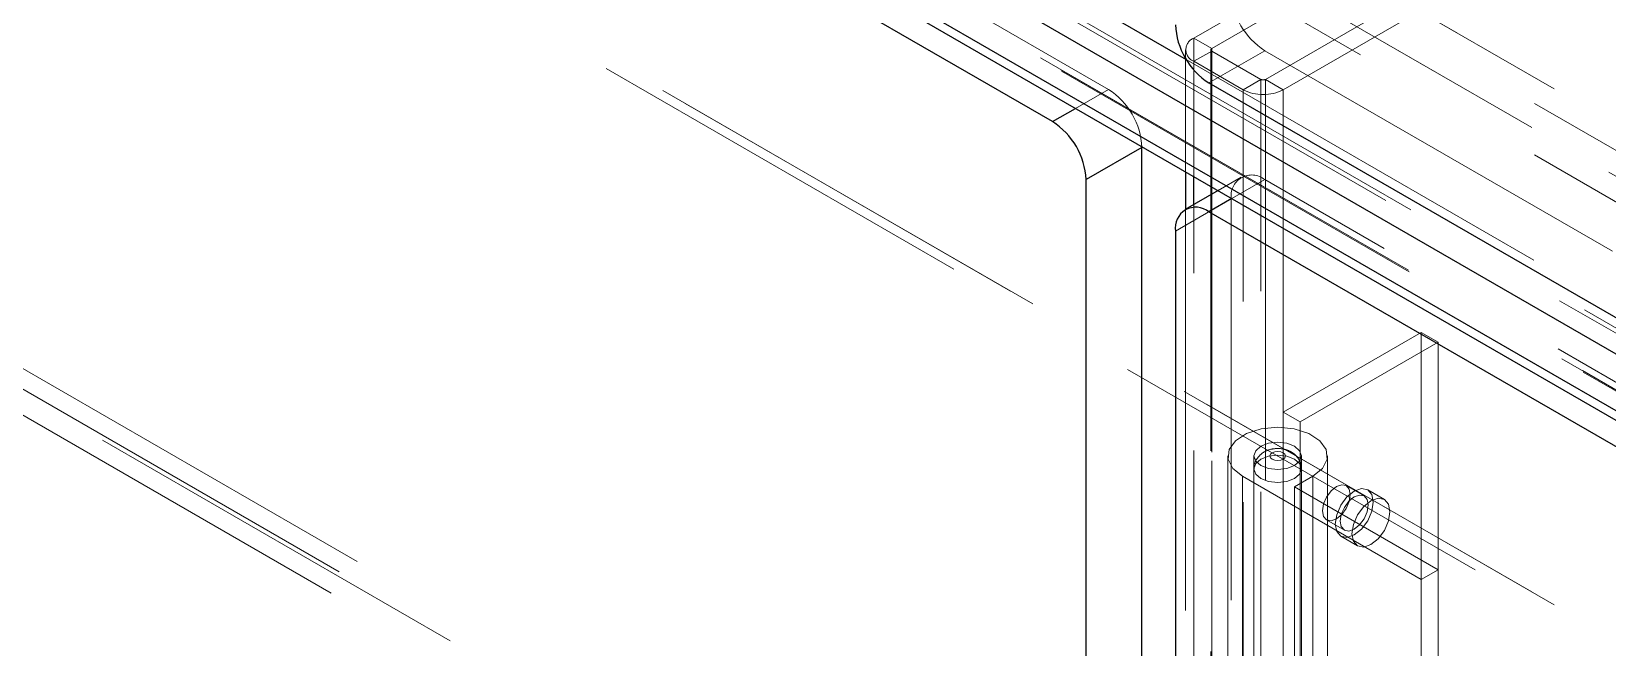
# Model space of a CAD drawing. Header units: millimetres. Extents: x 108 to 5832, y 144 to 4056.
# Drawn here: x 4600.6 to 4700.3, y 2812.5 to 2851.5 of the extents above; entities that cross this region are included whole.
import ezdxf

# ---------------------------------------------------------------- set-up
doc = ezdxf.new("R2010")
doc.units = ezdxf.units.MM
doc.header["$LTSCALE"] = 20
doc.linetypes.add('HIDDEN', pattern=[1.905, 1.27, -0.635])

msp = doc.modelspace()

# ---------------------------------------------------------------- linework, layer by layer
at = {"color": 1, "linetype": 'HIDDEN', "lineweight": 18}
for p, q in [((5290.904, 2505.011), (4110.036, 3186.712)), ((5289.49, 2502.562), (4108.622, 3184.263)), ((5317.774, 2489.495), (4136.906, 3171.195)), ((5316.36, 2487.045), (4135.492, 3168.746)), ((5289.49, 2473.166), (4108.622, 3154.867)), ((4109.036, 3153.951), (5289.904, 2472.251)), ((5290.904, 2472.35), (4110.036, 3154.05)), ((5344.644, 2472.35), (4180.747, 3144.254)), ((5344.644, 2469.084), (4180.747, 3140.987)), ((5281.146, 2436.999), (4116.966, 3109.067)), ((5279.515, 2435.002), (4116.051, 3106.655)), ((5214.254, 2536.051), (4302.793, 3062.226)), ((4302.935, 3062.471), (5214.395, 2536.296)), ((4302.793, 3058.634), (5214.254, 2532.459)), ((4302.835, 3058.542), (5214.295, 2532.367)), ((5214.395, 2532.377), (4302.935, 3058.552)), ((5214.395, 2531.07), (4302.228, 3057.654)), ((5280.015, 2436.346), (4308.132, 2997.402)), ((4308.132, 2997.076), (5279.515, 2436.308)), ((4668.756, 2847.857), (4496.222, 2947.459)), ((4728.33, 2882.371), (4674.166, 2851.102)), ((4729.462, 2881.718), (4675.297, 2850.449)), ((4678.691, 2848.49), (4732.856, 2879.758)), ((4679.823, 2847.837), (4733.987, 2879.105)), ((4675.297, 2850.449), (4674.166, 2851.102)), ((4674.166, 2723.395), (4674.166, 2851.102)), ((4673.639, 2850.368), (4673.639, 2842.634)), ((4675.297, 2850.286), (4674.166, 2849.633)), ((4675.12, 2848.267), (4678.656, 2850.308)), ((4675.239, 2850.368), (4675.239, 2722.661)), ((4675.297, 2722.742), (4675.297, 2850.449)), ((4678.408, 2848.49), (4675.297, 2850.286)), ((4675.297, 2850.286), (4675.297, 2722.579)), ((4678.656, 2850.308), (4851.19, 2750.706)), ((4673.678, 2849.752), (4849.096, 2748.485)), ((4677.277, 2847.837), (4674.166, 2849.633)), ((4674.166, 2842.33), (4674.166, 2849.633)), ((4678.408, 2848.49), (4677.277, 2847.837)), ((4678.408, 2720.783), (4678.408, 2848.49)), ((4678.691, 2848.49), (4679.823, 2847.837)), ((4678.691, 2848.49), (4678.691, 2720.783)), ((4666.674, 2846.655), (4668.756, 2847.857)), ((4677.277, 2720.13), (4677.277, 2847.837)), ((4679.823, 2847.837), (4679.823, 2805.541)), ((4677.156, 2842.291), (4675.695, 2841.447)), ((4678.656, 2842.142), (4676.573, 2840.94)), ((4851.19, 2742.54), (4678.656, 2842.142)), ((4672.999, 2838.876), (4676.535, 2840.917)), ((4673.639, 2840.26), (4673.639, 2722.661)), ((4674.166, 2721.926), (4674.166, 2840.564)), ((4676.535, 2840.917), (4676.535, 2724.968)), ((4688.555, 2832.465), (4679.823, 2827.423)), ((4688.555, 2832.465), (4689.616, 2831.852)), ((4688.555, 2816.83), (4688.555, 2832.465)), ((4689.616, 2831.852), (4680.883, 2826.811)), ((4689.616, 2817.443), (4689.616, 2831.852)), ((4679.823, 2827.423), (4680.883, 2826.811)), ((4679.823, 2827.423), (4679.823, 2811.092)), ((4680.883, 2826.811), (4680.883, 2810.48)), ((4676.319, 2824.647), (4676.319, 2808.317)), ((4677.969, 2824.647), (4677.969, 2808.317)), ((4680.969, 2808.317), (4680.969, 2824.647)), ((4682.619, 2808.317), (4682.619, 2824.647)), ((4677.242, 2807.031), (4677.242, 2823.362)), ((4677.242, 2823.362), (4688.555, 2816.83)), ((4677.969, 2823.831), (4677.969, 2743.81)), ((4680.53, 2822.688), (4681.697, 2823.362)), ((4680.969, 2743.81), (4680.969, 2823.831)), ((4681.697, 2823.362), (4681.697, 2807.031)), ((4680.53, 2822.688), (4689.616, 2817.443)), ((4680.53, 2806.357), (4680.53, 2822.688)), ((4684.938, 2822.116), (4683.806, 2822.769)), ((4686.223, 2821.893), (4685.163, 2822.506)), ((4682.556, 2820.604), (4683.688, 2819.951)), ((4683.463, 2819.561), (4684.523, 2818.949)), ((4688.555, 2816.83), (4689.616, 2817.443)), ((4689.616, 2817.443), (4689.616, 2735.789)), ((4688.555, 2816.83), (4688.555, 2735.176))]:
    msp.add_line(p, q, dxfattribs=at)
at = {"color": 7, "linetype": 'Continuous', "lineweight": 25}
for p, q in [((4300.955, 3061.981), (5213.123, 2535.398)), ((4300.955, 3058.389), (5213.123, 2531.805)), ((4301.328, 3057.565), (5213.495, 2530.981)), ((4665.221, 2845.816), (4492.687, 2945.418)), ((4675.12, 2848.267), (4847.654, 2748.665)), ((4670.878, 2844.183), (4667.342, 2842.142)), ((4670.878, 2728.234), (4670.878, 2844.183)), ((4667.342, 2726.193), (4667.342, 2842.142)), ((4673.639, 2842.634), (4673.639, 2840.26)), ((4675.695, 2841.447), (4673.62, 2840.25)), ((4847.654, 2740.499), (4675.12, 2840.101)), ((4672.999, 2838.876), (4672.999, 2722.927))]:
    msp.add_line(p, q, dxfattribs=at)
at = {"color": 8, "linetype": 'Continuous', "lineweight": 25}
for p, q in [((4666.663, 2853.802), (4673.678, 2849.752)), ((4665.221, 2845.816), (4666.674, 2846.655)), ((4674.166, 2840.564), (4674.166, 2842.33)), ((4676.573, 2840.94), (4675.12, 2840.101))]:
    msp.add_line(p, q, dxfattribs=at)
at = {"color": 1, "linetype": 'HIDDEN', "lineweight": 18, "flags": 128}
for points in [[(4677.242, 2823.362), (4676.631, 2823.858), (4676.339, 2824.444), (4676.398, 2825.052), (4676.802, 2825.615), (4677.505, 2826.069), (4678.429, 2826.364), (4679.469, 2826.466), (4680.509, 2826.364), (4681.433, 2826.069), (4682.136, 2825.615), (4682.54, 2825.052), (4682.599, 2824.444), (4682.307, 2823.858), (4681.697, 2823.362)], [(4678.408, 2825.26), (4678.083, 2824.979), (4677.969, 2824.647), (4678.083, 2824.316), (4678.408, 2824.035), (4678.895, 2823.847), (4679.469, 2823.782), (4680.043, 2823.847), (4680.53, 2824.035), (4680.855, 2824.316), (4680.969, 2824.647), (4680.855, 2824.979), (4680.53, 2825.26), (4680.043, 2825.447), (4679.469, 2825.513), (4678.895, 2825.447), (4678.408, 2825.26)], [(4680.53, 2824.443), (4680.855, 2824.162), (4680.969, 2823.831), (4680.855, 2823.5), (4680.53, 2823.219), (4680.043, 2823.031), (4679.469, 2822.965), (4678.895, 2823.031), (4678.408, 2823.219), (4678.083, 2823.5), (4677.969, 2823.831), (4678.083, 2824.162), (4678.408, 2824.443), (4678.895, 2824.631), (4679.469, 2824.697), (4680.043, 2824.631), (4680.53, 2824.443)], [(4679.823, 2824.443), (4679.66, 2824.381), (4679.469, 2824.359), (4679.278, 2824.381), (4679.115, 2824.443), (4679.007, 2824.537), (4678.969, 2824.647), (4679.007, 2824.758), (4679.116, 2824.852), (4679.278, 2824.914), (4679.469, 2824.936), (4679.66, 2824.914), (4679.823, 2824.852), (4679.931, 2824.758), (4679.969, 2824.647), (4679.931, 2824.537), (4679.823, 2824.443)], [(4684.065, 2822.197), (4683.998, 2822.548), (4683.806, 2822.769), (4683.52, 2822.825), (4683.181, 2822.707), (4682.843, 2822.434), (4682.556, 2822.047), (4682.365, 2821.606), (4682.298, 2821.176), (4682.365, 2820.824), (4682.556, 2820.604), (4682.843, 2820.548), (4683.181, 2820.666), (4683.52, 2820.939), (4683.806, 2821.326), (4683.998, 2821.767), (4684.065, 2822.197)], [(4683.111, 2820.339), (4683.202, 2820.923), (4683.463, 2821.524), (4683.853, 2822.05), (4684.313, 2822.422), (4684.773, 2822.581), (4685.163, 2822.506), (4685.423, 2822.206), (4685.515, 2821.727), (4685.423, 2821.143), (4685.163, 2820.543), (4684.773, 2820.016), (4684.313, 2819.645), (4683.853, 2819.485), (4683.463, 2819.561), (4683.202, 2819.861), (4683.111, 2820.339)], [(4684.313, 2822.054), (4683.974, 2821.781), (4683.688, 2821.394), (4683.496, 2820.953), (4683.429, 2820.523), (4683.496, 2820.171), (4683.688, 2819.951), (4683.974, 2819.895), (4684.313, 2820.013), (4684.651, 2820.286), (4684.938, 2820.673), (4685.129, 2821.114), (4685.197, 2821.544), (4685.129, 2821.895), (4684.938, 2822.116), (4684.651, 2822.172), (4684.313, 2822.054)], [(4684.171, 2819.727), (4684.263, 2820.311), (4684.523, 2820.912), (4684.913, 2821.438), (4685.373, 2821.809), (4685.833, 2821.969), (4686.223, 2821.893), (4686.484, 2821.593), (4686.575, 2821.115), (4686.484, 2820.531), (4686.223, 2819.93), (4685.833, 2819.404), (4685.373, 2819.033), (4684.913, 2818.873), (4684.523, 2818.949), (4684.263, 2819.249), (4684.171, 2819.727)]]:
    msp.add_lwpolyline(points, dxfattribs=at)
at = {"color": 1, "linetype": 'HIDDEN', "lineweight": 18}
for centre, radius, start, end in [((4681.14, 2854.191), 4.611, 182.60651, 237.39349), ((4674.445, 2850.368), 0.786, 110.78003, 249.21669), ((4675.328, 2850.368), 0.0873, 110.82291, 249.19188), ((4678.55, 2848.763), 0.308, 242.62428, 297.3708), ((4666.272, 2843.973), 4.61, 2.60612, 57.39454), ((4678.55, 2850.293), 2.767, 242.60922, 297.39187), ((4677.828, 2841.127), 1.31, 50.79617, 189.21261)]:
    msp.add_arc(centre, radius, start, end, dxfattribs=at)
at = {"color": 7, "linetype": 'Continuous', "lineweight": 25}
for centre, radius, start, end in [((4677.605, 2852.15), 4.611, 182.60651, 237.39349), ((4662.737, 2841.932), 4.61, 2.60612, 57.39454), ((4674.292, 2839.086), 1.31, 50.79617, 189.21261)]:
    msp.add_arc(centre, radius, start, end, dxfattribs=at)
at = {"color": 1, "linetype": 'HIDDEN', "lineweight": 18}
msp.add_open_spline([(4680.955, 2823.835), (4680.959, 2823.869), (4680.981, 2824.047), (4680.866, 2824.353), (4680.633, 2824.688), (4680.298, 2824.938), (4679.862, 2825.102), (4679.314, 2825.144), (4678.772, 2825.014), (4678.338, 2824.732), (4678.076, 2824.364), (4677.954, 2824.041), (4677.98, 2823.864), (4677.985, 2823.83)], degree=3, knots=[0, 0, 0, 0, 0.02339, 0.122647, 0.212667, 0.303769, 0.40671, 0.528282, 0.666088, 0.776952, 0.877788, 0.976466, 1, 1, 1, 1], dxfattribs=at)

doc.saveas('drawing.dxf')
